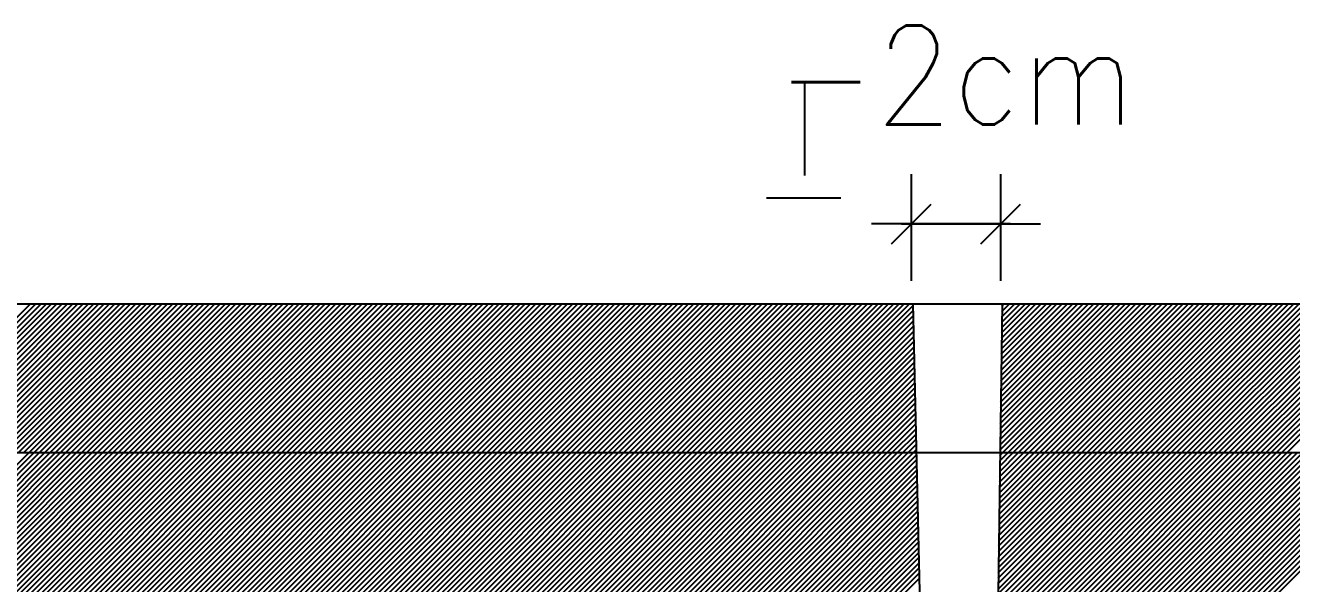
# Model space of a CAD drawing. Extents: x 2 to 26, y 2 to 19.6.
# Drawn here: x 11.574 to 14.126, y 14.373 to 15.498 of the extents above; entities that cross this region are included whole.
import ezdxf
from ezdxf.enums import TextEntityAlignment as Align

# ---------------------------------------------------------------- set-up
doc = ezdxf.new("R2010")
doc.units = 0
doc.header["$MEASUREMENT"] = 0
doc.layers.get('0').update_dxf_attribs({"linetype": 'CONTINUOUS'})
doc.layers.get('DEFPOINTS').update_dxf_attribs({"linetype": 'CONTINUOUS'})
doc.layers.add('COTAS', color=7, linetype='CONTINUOUS')
doc.styles.add('COTAS', font='romans', dxfattribs={"width": 0.9})
doc.dimstyles.get("Standard").update_dxf_attribs({"dimtxt": 0.18, "dimasz": 0.18, "dimexe": 0.18, "dimexo": 0.0625, "dimgap": 0.09, "dimtad": 0, "dimtih": 1, "dimtoh": 1, "dimzin": 0, "dimtxsty": 'COTAS', "dimcen": 0.09, "dimazin": 3, "dimtfac": 1, "dimtofl": 0, "dimtmove": 0, "dimatfit": 3, "dimtolj": 1, "dimtzin": 4})

# ---------------------------------------------------------------- blocks, each defined once
blk = doc.blocks.new('*D11')
at = {"color": 0, "linetype": 'BYBLOCK'}
for p, q in [((13.3598, 14.9827), (13.3598, 15.1975)), ((13.5398, 14.9827), (13.5398, 15.1975)), ((13.3198, 15.0575), (13.3998, 15.1375)), ((13.4998, 15.0575), (13.5798, 15.1375)), ((13.5598, 15.0975), (13.2798, 15.0975)), ((13.3398, 15.0975), (13.6198, 15.0975))]:
    blk.add_line(p, q, dxfattribs=at)
at = {"layer": 'DEFPOINTS', "color": 0, "linetype": 'BYBLOCK'}
for p in [(13.5398, 15.0975), (13.3598, 14.6827), (13.5398, 14.6827)]:
    blk.add_point(p, dxfattribs=at)
at = {"color": 0, "linetype": 'BYBLOCK', "style": 'COTAS', "width": 0.9}
blk.add_text('-2cm', height=0.2, dxfattribs=at).set_placement((13.4498, 15.2975), align=Align.CENTER)
blk = doc.blocks.new('*X14')
at = {"color": 0}
for p, q in [((11.2849, 14.6366), (11.5849, 14.9366)), ((11.2955, 14.6366), (11.5955, 14.9366)), ((11.3061, 14.6366), (11.6061, 14.9366)), ((11.3167, 14.6366), (11.6167, 14.9366)), ((11.3273, 14.6366), (11.6273, 14.9366)), ((11.338, 14.6366), (11.638, 14.9366)), ((11.3486, 14.6366), (11.6486, 14.9366)), ((11.3592, 14.6366), (11.6592, 14.9366)), ((11.3698, 14.6366), (11.6698, 14.9366)), ((11.3804, 14.6366), (11.6804, 14.9366)), ((11.391, 14.6366), (11.691, 14.9366)), ((11.4016, 14.6366), (11.7016, 14.9366)), ((11.4122, 14.6366), (11.7122, 14.9366)), ((11.4228, 14.6366), (11.7228, 14.9366)), ((11.4334, 14.6366), (11.7334, 14.9366)), ((11.444, 14.6366), (11.744, 14.9366)), ((11.4546, 14.6366), (11.7546, 14.9366)), ((11.4652, 14.6366), (11.7652, 14.9366)), ((11.4758, 14.6366), (11.7758, 14.9366)), ((11.4864, 14.6366), (11.7864, 14.9366)), ((11.497, 14.6366), (11.797, 14.9366)), ((11.5077, 14.6366), (11.8077, 14.9366)), ((11.5183, 14.6366), (11.8183, 14.9366)), ((11.5289, 14.6366), (11.8289, 14.9366)), ((11.5395, 14.6366), (11.8395, 14.9366)), ((11.5501, 14.6366), (11.8501, 14.9366)), ((11.5607, 14.6366), (11.8607, 14.9366)), ((11.5713, 14.6366), (11.8713, 14.9366)), ((11.5819, 14.6366), (11.8819, 14.9366)), ((11.5925, 14.6366), (11.8925, 14.9366)), ((11.6031, 14.6366), (11.9031, 14.9366)), ((11.6137, 14.6366), (11.9137, 14.9366)), ((11.6243, 14.6366), (11.9243, 14.9366)), ((11.6349, 14.6366), (11.9349, 14.9366)), ((11.6455, 14.6366), (11.9455, 14.9366)), ((11.6561, 14.6366), (11.9561, 14.9366)), ((11.6668, 14.6366), (11.9668, 14.9366)), ((11.6774, 14.6366), (11.9774, 14.9366)), ((11.688, 14.6366), (11.988, 14.9366)), ((11.6986, 14.6366), (11.9986, 14.9366)), ((11.7092, 14.6366), (12.0092, 14.9366)), ((11.7198, 14.6366), (12.0198, 14.9366)), ((11.7304, 14.6366), (12.0304, 14.9366)), ((11.741, 14.6366), (12.041, 14.9366)), ((11.7516, 14.6366), (12.0516, 14.9366)), ((11.7622, 14.6366), (12.0622, 14.9366)), ((11.7728, 14.6366), (12.0728, 14.9366)), ((11.7834, 14.6366), (12.0834, 14.9366)), ((11.794, 14.6366), (12.094, 14.9366)), ((11.8046, 14.6366), (12.1046, 14.9366)), ((11.8152, 14.6366), (12.1152, 14.9366)), ((11.8259, 14.6366), (12.1259, 14.9366)), ((11.8365, 14.6366), (12.1365, 14.9366)), ((11.8471, 14.6366), (12.1471, 14.9366)), ((11.8577, 14.6366), (12.1577, 14.9366)), ((11.8683, 14.6366), (12.1683, 14.9366)), ((11.8789, 14.6366), (12.1789, 14.9366)), ((11.8895, 14.6366), (12.1895, 14.9366)), ((11.9001, 14.6366), (12.2001, 14.9366)), ((11.9107, 14.6366), (12.2107, 14.9366)), ((11.9213, 14.6366), (12.2213, 14.9366)), ((11.9319, 14.6366), (12.2319, 14.9366)), ((11.9425, 14.6366), (12.2425, 14.9366)), ((11.9531, 14.6366), (12.2531, 14.9366)), ((11.9637, 14.6366), (12.2637, 14.9366)), ((11.9743, 14.6366), (12.2743, 14.9366)), ((11.985, 14.6366), (12.285, 14.9366)), ((11.9956, 14.6366), (12.2956, 14.9366)), ((12.0062, 14.6366), (12.3062, 14.9366)), ((12.0168, 14.6366), (12.3168, 14.9366)), ((12.0274, 14.6366), (12.3274, 14.9366)), ((12.038, 14.6366), (12.338, 14.9366)), ((12.0486, 14.6366), (12.3486, 14.9366)), ((12.0592, 14.6366), (12.3592, 14.9366)), ((12.0698, 14.6366), (12.3698, 14.9366)), ((12.0804, 14.6366), (12.3804, 14.9366)), ((12.091, 14.6366), (12.391, 14.9366)), ((12.1016, 14.6366), (12.4016, 14.9366)), ((12.1122, 14.6366), (12.4122, 14.9366)), ((12.1228, 14.6366), (12.4228, 14.9366)), ((12.1334, 14.6366), (12.4334, 14.9366)), ((12.1441, 14.6366), (12.4441, 14.9366)), ((12.1547, 14.6366), (12.4547, 14.9366)), ((12.1653, 14.6366), (12.4653, 14.9366)), ((12.1759, 14.6366), (12.4759, 14.9366)), ((12.1865, 14.6366), (12.4865, 14.9366)), ((12.1971, 14.6366), (12.4971, 14.9366)), ((12.2077, 14.6366), (12.5077, 14.9366)), ((12.2183, 14.6366), (12.5183, 14.9366)), ((12.2289, 14.6366), (12.5289, 14.9366)), ((12.2395, 14.6366), (12.5395, 14.9366)), ((12.2501, 14.6366), (12.5501, 14.9366)), ((12.2607, 14.6366), (12.5607, 14.9366)), ((12.2713, 14.6366), (12.5713, 14.9366)), ((12.2819, 14.6366), (12.5819, 14.9366)), ((12.2925, 14.6366), (12.5925, 14.9366)), ((12.3032, 14.6366), (12.6032, 14.9366)), ((12.3138, 14.6366), (12.6138, 14.9366)), ((12.3244, 14.6366), (12.6244, 14.9366)), ((12.335, 14.6366), (12.635, 14.9366)), ((12.3456, 14.6366), (12.6456, 14.9366)), ((12.3562, 14.6366), (12.6562, 14.9366)), ((12.3668, 14.6366), (12.6668, 14.9366)), ((12.3774, 14.6366), (12.6774, 14.9366)), ((12.388, 14.6366), (12.688, 14.9366)), ((12.3986, 14.6366), (12.6986, 14.9366)), ((12.4092, 14.6366), (12.7092, 14.9366)), ((12.4198, 14.6366), (12.7198, 14.9366)), ((12.4304, 14.6366), (12.7304, 14.9366)), ((12.441, 14.6366), (12.741, 14.9366)), ((12.4516, 14.6366), (12.7516, 14.9366)), ((12.4623, 14.6366), (12.7623, 14.9366)), ((12.4729, 14.6366), (12.7729, 14.9366)), ((12.4835, 14.6366), (12.7835, 14.9366)), ((12.4941, 14.6366), (12.7941, 14.9366)), ((12.5047, 14.6366), (12.8047, 14.9366)), ((12.5153, 14.6366), (12.8153, 14.9366)), ((12.5259, 14.6366), (12.8259, 14.9366)), ((12.5365, 14.6366), (12.8365, 14.9366)), ((12.5471, 14.6366), (12.8471, 14.9366)), ((12.5577, 14.6366), (12.8577, 14.9366)), ((12.5683, 14.6366), (12.8683, 14.9366)), ((12.5789, 14.6366), (12.8789, 14.9366)), ((12.5895, 14.6366), (12.8895, 14.9366)), ((12.6001, 14.6366), (12.9001, 14.9366)), ((12.6107, 14.6366), (12.9107, 14.9366)), ((12.6213, 14.6366), (12.9213, 14.9366)), ((12.632, 14.6366), (12.932, 14.9366)), ((12.6426, 14.6366), (12.9426, 14.9366)), ((12.6532, 14.6366), (12.9532, 14.9366)), ((12.6638, 14.6366), (12.9638, 14.9366)), ((12.6744, 14.6366), (12.9744, 14.9366)), ((12.685, 14.6366), (12.985, 14.9366)), ((12.6956, 14.6366), (12.9956, 14.9366)), ((12.7062, 14.6366), (13.0062, 14.9366)), ((12.7168, 14.6366), (13.0168, 14.9366)), ((12.7274, 14.6366), (13.0274, 14.9366)), ((12.738, 14.6366), (13.038, 14.9366)), ((12.7486, 14.6366), (13.0486, 14.9366)), ((12.7592, 14.6366), (13.0592, 14.9366)), ((12.7698, 14.6366), (13.0698, 14.9366)), ((12.7804, 14.6366), (13.0804, 14.9366)), ((12.7911, 14.6366), (13.0911, 14.9366)), ((12.8017, 14.6366), (13.1017, 14.9366)), ((12.8123, 14.6366), (13.1123, 14.9366)), ((12.8229, 14.6366), (13.1229, 14.9366)), ((12.8335, 14.6366), (13.1335, 14.9366)), ((12.8441, 14.6366), (13.1441, 14.9366)), ((12.8547, 14.6366), (13.1547, 14.9366)), ((12.8653, 14.6366), (13.1653, 14.9366)), ((12.8759, 14.6366), (13.1759, 14.9366)), ((12.8865, 14.6366), (13.1865, 14.9366)), ((12.8971, 14.6366), (13.1971, 14.9366)), ((12.9077, 14.6366), (13.2077, 14.9366)), ((12.9183, 14.6366), (13.2183, 14.9366)), ((12.9289, 14.6366), (13.2289, 14.9366)), ((12.9395, 14.6366), (13.2395, 14.9366)), ((12.9502, 14.6366), (13.2502, 14.9366)), ((12.9608, 14.6366), (13.2608, 14.9366)), ((12.9714, 14.6366), (13.2714, 14.9366)), ((12.982, 14.6366), (13.282, 14.9366)), ((12.9926, 14.6366), (13.2926, 14.9366)), ((13.0032, 14.6366), (13.3032, 14.9366)), ((13.0138, 14.6366), (13.3138, 14.9366)), ((13.0244, 14.6366), (13.3244, 14.9366)), ((13.035, 14.6366), (13.335, 14.9366)), ((13.0456, 14.6366), (13.3456, 14.9366)), ((13.0562, 14.6366), (13.3562, 14.9366)), ((13.0668, 14.6366), (13.3626, 14.9323)), ((13.5384, 14.6415), (13.8335, 14.9366)), ((13.5385, 14.6522), (13.8229, 14.9366)), ((13.5387, 14.663), (13.8123, 14.9366)), ((13.5388, 14.6737), (13.8017, 14.9366)), ((13.539, 14.6845), (13.7911, 14.9366)), ((13.5391, 14.6953), (13.7805, 14.9366)), ((13.5393, 14.706), (13.7699, 14.9366)), ((13.5394, 14.7168), (13.7593, 14.9366)), ((13.5396, 14.7275), (13.7487, 14.9366)), ((13.5397, 14.7383), (13.7381, 14.9366)), ((13.5399, 14.749), (13.7275, 14.9366)), ((13.54, 14.7598), (13.7168, 14.9366)), ((13.5402, 14.7705), (13.7062, 14.9366)), ((13.5403, 14.7813), (13.6956, 14.9366)), ((13.5405, 14.792), (13.685, 14.9366)), ((13.5406, 14.8028), (13.6744, 14.9366)), ((13.5408, 14.8136), (13.6638, 14.9366)), ((13.5409, 14.8243), (13.6532, 14.9366)), ((13.5411, 14.8351), (13.6426, 14.9366)), ((13.5412, 14.8458), (13.632, 14.9366)), ((13.5414, 14.8566), (13.6214, 14.9366)), ((13.5415, 14.8673), (13.6108, 14.9366)), ((13.5417, 14.8781), (13.6002, 14.9366)), ((13.5418, 14.8888), (13.5896, 14.9366)), ((13.542, 14.8996), (13.579, 14.9366)), ((13.5421, 14.9104), (13.5684, 14.9366)), ((13.5422, 14.9211), (13.5577, 14.9366)), ((13.5424, 14.9319), (13.5471, 14.9366)), ((13.5441, 14.6366), (13.8441, 14.9366)), ((13.5547, 14.6366), (13.8547, 14.9366)), ((13.5653, 14.6366), (13.8653, 14.9366)), ((13.5759, 14.6366), (13.8759, 14.9366)), ((13.5866, 14.6366), (13.8866, 14.9366)), ((13.5972, 14.6366), (13.8972, 14.9366)), ((13.6078, 14.6366), (13.9078, 14.9366)), ((13.6184, 14.6366), (13.9184, 14.9366)), ((13.629, 14.6366), (13.929, 14.9366)), ((13.6396, 14.6366), (13.9396, 14.9366)), ((13.6502, 14.6366), (13.9502, 14.9366)), ((13.6608, 14.6366), (13.9608, 14.9366)), ((13.6714, 14.6366), (13.9714, 14.9366)), ((13.682, 14.6366), (13.982, 14.9366)), ((13.6926, 14.6366), (13.9926, 14.9366)), ((13.7032, 14.6366), (14.0032, 14.9366)), ((13.7138, 14.6366), (14.0138, 14.9366)), ((13.7244, 14.6366), (14.0244, 14.9366)), ((13.735, 14.6366), (14.035, 14.9366)), ((13.7456, 14.6366), (14.0456, 14.9366)), ((13.7563, 14.6366), (14.0563, 14.9366)), ((13.7669, 14.6366), (14.0669, 14.9366)), ((13.7775, 14.6366), (14.0775, 14.9366)), ((13.7881, 14.6366), (14.0881, 14.9366)), ((13.7987, 14.6366), (14.0987, 14.9366)), ((13.8093, 14.6366), (14.1093, 14.9366)), ((13.8199, 14.6366), (14.1199, 14.9366)), ((13.8305, 14.6366), (14.1305, 14.9366)), ((13.8411, 14.6366), (14.1411, 14.9366)), ((13.8517, 14.6366), (14.1517, 14.9366)), ((13.8623, 14.6366), (14.1623, 14.9366)), ((13.8729, 14.6366), (14.1729, 14.9366)), ((13.8835, 14.6366), (14.1835, 14.9366)), ((13.8941, 14.6366), (14.1941, 14.9366)), ((13.9047, 14.6366), (14.2047, 14.9366)), ((13.9154, 14.6366), (14.2154, 14.9366)), ((13.926, 14.6366), (14.226, 14.9366)), ((13.9366, 14.6366), (14.2366, 14.9366)), ((13.9472, 14.6366), (14.2472, 14.9366)), ((13.9578, 14.6366), (14.2578, 14.9366)), ((13.9684, 14.6366), (14.2684, 14.9366)), ((13.979, 14.6366), (14.279, 14.9366)), ((13.9896, 14.6366), (14.2896, 14.9366)), ((14.0002, 14.6366), (14.3002, 14.9366)), ((14.0108, 14.6366), (14.3108, 14.9366)), ((14.0214, 14.6366), (14.3214, 14.9366)), ((14.032, 14.6366), (14.332, 14.9366)), ((14.0426, 14.6366), (14.3426, 14.9366)), ((14.0532, 14.6366), (14.3532, 14.9366)), ((14.0638, 14.6366), (14.3638, 14.9366)), ((14.0745, 14.6366), (14.3745, 14.9366)), ((14.0851, 14.6366), (14.3851, 14.9366)), ((14.0957, 14.6366), (14.3957, 14.9366)), ((14.1063, 14.6366), (14.4063, 14.9366)), ((14.1169, 14.6366), (14.4169, 14.9366)), ((13.0774, 14.6366), (13.3628, 14.922)), ((13.088, 14.6366), (13.363, 14.9116)), ((13.0986, 14.6366), (13.3633, 14.9012)), ((13.1093, 14.6366), (13.3635, 14.8909)), ((13.1199, 14.6366), (13.3638, 14.8805)), ((13.1305, 14.6366), (13.364, 14.8701)), ((13.1411, 14.6366), (13.3642, 14.8598)), ((13.1517, 14.6366), (13.3645, 14.8494)), ((13.1623, 14.6366), (13.3647, 14.839)), ((13.1729, 14.6366), (13.365, 14.8287)), ((13.1835, 14.6366), (13.3652, 14.8183)), ((13.1941, 14.6366), (13.3654, 14.8079)), ((13.2047, 14.6366), (13.3657, 14.7976)), ((13.2153, 14.6366), (13.3659, 14.7872)), ((13.2259, 14.6366), (13.3662, 14.7768)), ((13.2365, 14.6366), (13.3664, 14.7665)), ((13.2471, 14.6366), (13.3666, 14.7561)), ((13.2577, 14.6366), (13.3669, 14.7457)), ((13.2684, 14.6366), (13.3671, 14.7354)), ((13.279, 14.6366), (13.3674, 14.725)), ((13.2896, 14.6366), (13.3676, 14.7146)), ((13.3002, 14.6366), (13.3678, 14.7043)), ((13.3108, 14.6366), (13.3681, 14.6939)), ((13.3214, 14.6366), (13.3683, 14.6835)), ((13.332, 14.6366), (13.3686, 14.6732)), ((13.3426, 14.6366), (13.3688, 14.6628)), ((13.3532, 14.6366), (13.3691, 14.6525)), ((13.3638, 14.6366), (13.3693, 14.6421))]:
    blk.add_line(p, q, dxfattribs=at)
blk = doc.blocks.new('*X15')
at = {"color": 0}
for p, q in [((10.9819, 14.0366), (11.5819, 14.6366)), ((10.9925, 14.0366), (11.5925, 14.6366)), ((11.0031, 14.0366), (11.6031, 14.6366)), ((11.0137, 14.0366), (11.6137, 14.6366)), ((11.0243, 14.0366), (11.6243, 14.6366)), ((11.0349, 14.0366), (11.6349, 14.6366)), ((11.0455, 14.0366), (11.6455, 14.6366)), ((11.0561, 14.0366), (11.6561, 14.6366)), ((11.0668, 14.0366), (11.6668, 14.6366)), ((11.0774, 14.0366), (11.6774, 14.6366)), ((11.088, 14.0366), (11.688, 14.6366)), ((11.0986, 14.0366), (11.6986, 14.6366)), ((11.1092, 14.0366), (11.7092, 14.6366)), ((11.1198, 14.0366), (11.7198, 14.6366)), ((11.1304, 14.0366), (11.7304, 14.6366)), ((11.141, 14.0366), (11.741, 14.6366)), ((11.1516, 14.0366), (11.7516, 14.6366)), ((11.1622, 14.0366), (11.7622, 14.6366)), ((11.1728, 14.0366), (11.7728, 14.6366)), ((11.1834, 14.0366), (11.7834, 14.6366)), ((11.194, 14.0366), (11.794, 14.6366)), ((11.2046, 14.0366), (11.8046, 14.6366)), ((11.2152, 14.0366), (11.8152, 14.6366)), ((11.2259, 14.0366), (11.8259, 14.6366)), ((11.2365, 14.0366), (11.8365, 14.6366)), ((11.2471, 14.0366), (11.8471, 14.6366)), ((11.2577, 14.0366), (11.8577, 14.6366)), ((11.2683, 14.0366), (11.8683, 14.6366)), ((11.2789, 14.0366), (11.8789, 14.6366)), ((11.2895, 14.0366), (11.8895, 14.6366)), ((11.3001, 14.0366), (11.9001, 14.6366)), ((11.3107, 14.0366), (11.9107, 14.6366)), ((11.3213, 14.0366), (11.9213, 14.6366)), ((11.3319, 14.0366), (11.9319, 14.6366)), ((11.3425, 14.0366), (11.9425, 14.6366)), ((11.3531, 14.0366), (11.9531, 14.6366)), ((11.3637, 14.0366), (11.9637, 14.6366)), ((11.3743, 14.0366), (11.9743, 14.6366)), ((11.385, 14.0366), (11.985, 14.6366)), ((11.3956, 14.0366), (11.9956, 14.6366)), ((11.4062, 14.0366), (12.0062, 14.6366)), ((11.4168, 14.0366), (12.0168, 14.6366)), ((11.4274, 14.0366), (12.0274, 14.6366)), ((11.438, 14.0366), (12.038, 14.6366)), ((11.4486, 14.0366), (12.0486, 14.6366)), ((11.4592, 14.0366), (12.0592, 14.6366)), ((11.4698, 14.0366), (12.0698, 14.6366)), ((11.4804, 14.0366), (12.0804, 14.6366)), ((11.491, 14.0366), (12.091, 14.6366)), ((11.5016, 14.0366), (12.1016, 14.6366)), ((11.5122, 14.0366), (12.1122, 14.6366)), ((11.5228, 14.0366), (12.1228, 14.6366)), ((11.5334, 14.0366), (12.1334, 14.6366)), ((11.5441, 14.0366), (12.1441, 14.6366)), ((11.5547, 14.0366), (12.1547, 14.6366)), ((11.5653, 14.0366), (12.1653, 14.6366)), ((11.5759, 14.0366), (12.1759, 14.6366)), ((11.5865, 14.0366), (12.1865, 14.6366)), ((11.5971, 14.0366), (12.1971, 14.6366)), ((11.6077, 14.0366), (12.2077, 14.6366)), ((11.6183, 14.0366), (12.2183, 14.6366)), ((11.6289, 14.0366), (12.2289, 14.6366)), ((11.6395, 14.0366), (12.2395, 14.6366)), ((11.6501, 14.0366), (12.2501, 14.6366)), ((11.6607, 14.0366), (12.2607, 14.6366)), ((11.6713, 14.0366), (12.2713, 14.6366)), ((11.6819, 14.0366), (12.2819, 14.6366)), ((11.6925, 14.0366), (12.2925, 14.6366)), ((11.7032, 14.0366), (12.3032, 14.6366)), ((11.7138, 14.0366), (12.3138, 14.6366)), ((11.7244, 14.0366), (12.3244, 14.6366)), ((11.735, 14.0366), (12.335, 14.6366)), ((11.7456, 14.0366), (12.3456, 14.6366)), ((11.7562, 14.0366), (12.3562, 14.6366)), ((11.7668, 14.0366), (12.3668, 14.6366)), ((11.7774, 14.0366), (12.3774, 14.6366)), ((11.788, 14.0366), (12.388, 14.6366)), ((11.7986, 14.0366), (12.3986, 14.6366)), ((11.8092, 14.0366), (12.4092, 14.6366)), ((11.8198, 14.0366), (12.4198, 14.6366)), ((11.8304, 14.0366), (12.4304, 14.6366)), ((11.841, 14.0366), (12.441, 14.6366)), ((11.8516, 14.0366), (12.4516, 14.6366)), ((11.8623, 14.0366), (12.4623, 14.6366)), ((11.8729, 14.0366), (12.4729, 14.6366)), ((11.8835, 14.0366), (12.4835, 14.6366)), ((11.8941, 14.0366), (12.4941, 14.6366)), ((11.9047, 14.0366), (12.5047, 14.6366)), ((11.9153, 14.0366), (12.5153, 14.6366)), ((11.9259, 14.0366), (12.5259, 14.6366)), ((11.9365, 14.0366), (12.5365, 14.6366)), ((11.9471, 14.0366), (12.5471, 14.6366)), ((11.9577, 14.0366), (12.5577, 14.6366)), ((11.9683, 14.0366), (12.5683, 14.6366)), ((11.9789, 14.0366), (12.5789, 14.6366)), ((11.9895, 14.0366), (12.5895, 14.6366)), ((12.0001, 14.0366), (12.6001, 14.6366)), ((12.0107, 14.0366), (12.6107, 14.6366)), ((12.0213, 14.0366), (12.6213, 14.6366)), ((12.032, 14.0366), (12.632, 14.6366)), ((12.0426, 14.0366), (12.6426, 14.6366)), ((12.0532, 14.0366), (12.6532, 14.6366)), ((12.0638, 14.0366), (12.6638, 14.6366)), ((12.0744, 14.0366), (12.6744, 14.6366)), ((12.085, 14.0366), (12.685, 14.6366)), ((12.0956, 14.0366), (12.6956, 14.6366)), ((12.1062, 14.0366), (12.7062, 14.6366)), ((12.1168, 14.0366), (12.7168, 14.6366)), ((12.1274, 14.0366), (12.7274, 14.6366)), ((12.138, 14.0366), (12.738, 14.6366)), ((12.1486, 14.0366), (12.7486, 14.6366)), ((12.1592, 14.0366), (12.7592, 14.6366)), ((12.1698, 14.0366), (12.7698, 14.6366)), ((12.1804, 14.0366), (12.7804, 14.6366)), ((12.1911, 14.0366), (12.7911, 14.6366)), ((12.2017, 14.0366), (12.8017, 14.6366)), ((12.2123, 14.0366), (12.8123, 14.6366)), ((12.2229, 14.0366), (12.8229, 14.6366)), ((12.2335, 14.0366), (12.8335, 14.6366)), ((12.2441, 14.0366), (12.8441, 14.6366)), ((12.2547, 14.0366), (12.8547, 14.6366)), ((12.2653, 14.0366), (12.8653, 14.6366)), ((12.2759, 14.0366), (12.8759, 14.6366)), ((12.2865, 14.0366), (12.8865, 14.6366)), ((12.2971, 14.0366), (12.8971, 14.6366)), ((12.3077, 14.0366), (12.9077, 14.6366)), ((12.3183, 14.0366), (12.9183, 14.6366)), ((12.3289, 14.0366), (12.9289, 14.6366)), ((12.3395, 14.0366), (12.9395, 14.6366)), ((12.3502, 14.0366), (12.9502, 14.6366)), ((12.3608, 14.0366), (12.9608, 14.6366)), ((12.3714, 14.0366), (12.9714, 14.6366)), ((12.382, 14.0366), (12.982, 14.6366)), ((12.3926, 14.0366), (12.9926, 14.6366)), ((12.4032, 14.0366), (13.0032, 14.6366)), ((12.4138, 14.0366), (13.0138, 14.6366)), ((12.4244, 14.0366), (13.0244, 14.6366)), ((12.435, 14.0366), (13.035, 14.6366)), ((12.4456, 14.0366), (13.0456, 14.6366)), ((12.4562, 14.0366), (13.0562, 14.6366)), ((12.4668, 14.0366), (13.0668, 14.6366)), ((12.4774, 14.0366), (13.0774, 14.6366)), ((12.488, 14.0366), (13.088, 14.6366)), ((12.4986, 14.0366), (13.0986, 14.6366)), ((12.5093, 14.0366), (13.1093, 14.6366)), ((12.5199, 14.0366), (13.1199, 14.6366)), ((12.5305, 14.0366), (13.1305, 14.6366)), ((12.5411, 14.0366), (13.1411, 14.6366)), ((12.5517, 14.0366), (13.1517, 14.6366)), ((12.5623, 14.0366), (13.1623, 14.6366)), ((12.5729, 14.0366), (13.1729, 14.6366)), ((12.5835, 14.0366), (13.1835, 14.6366)), ((12.5941, 14.0366), (13.1941, 14.6366)), ((12.6047, 14.0366), (13.2047, 14.6366)), ((12.6153, 14.0366), (13.2153, 14.6366)), ((12.6259, 14.0366), (13.2259, 14.6366)), ((12.6365, 14.0366), (13.2365, 14.6366)), ((12.6471, 14.0366), (13.2471, 14.6366)), ((12.6577, 14.0366), (13.2577, 14.6366)), ((12.6684, 14.0366), (13.2684, 14.6366)), ((12.679, 14.0366), (13.279, 14.6366)), ((12.6896, 14.0366), (13.2896, 14.6366)), ((12.7002, 14.0366), (13.3002, 14.6366)), ((12.7108, 14.0366), (13.3108, 14.6366)), ((12.7214, 14.0366), (13.3214, 14.6366)), ((12.732, 14.0366), (13.332, 14.6366)), ((12.7426, 14.0366), (13.3426, 14.6366)), ((12.7532, 14.0366), (13.3532, 14.6366)), ((12.7638, 14.0366), (13.3638, 14.6366)), ((12.7744, 14.0366), (13.3695, 14.6317)), ((13.5301, 14.0392), (14.1275, 14.6366)), ((13.5302, 14.05), (14.1169, 14.6366)), ((13.5304, 14.0607), (14.1063, 14.6366)), ((13.5305, 14.0715), (14.0957, 14.6366)), ((13.5307, 14.0822), (14.0851, 14.6366)), ((13.5308, 14.093), (14.0745, 14.6366)), ((13.531, 14.1037), (14.0638, 14.6366)), ((13.5311, 14.1145), (14.0532, 14.6366)), ((13.5313, 14.1252), (14.0426, 14.6366)), ((13.5314, 14.136), (14.032, 14.6366)), ((13.5316, 14.1467), (14.0214, 14.6366)), ((13.5317, 14.1575), (14.0108, 14.6366)), ((13.5319, 14.1683), (14.0002, 14.6366)), ((13.532, 14.179), (13.9896, 14.6366)), ((13.5322, 14.1898), (13.979, 14.6366)), ((13.5323, 14.2005), (13.9684, 14.6366)), ((13.5325, 14.2113), (13.9578, 14.6366)), ((13.5326, 14.222), (13.9472, 14.6366)), ((13.5328, 14.2328), (13.9366, 14.6366)), ((13.5329, 14.2435), (13.926, 14.6366)), ((13.533, 14.2543), (13.9154, 14.6366)), ((13.5332, 14.2651), (13.9047, 14.6366)), ((13.5333, 14.2758), (13.8941, 14.6366)), ((13.5335, 14.2866), (13.8835, 14.6366)), ((13.5336, 14.2973), (13.8729, 14.6366)), ((13.5338, 14.3081), (13.8623, 14.6366)), ((13.5339, 14.3188), (13.8517, 14.6366)), ((13.5341, 14.3296), (13.8411, 14.6366)), ((13.5342, 14.3403), (13.8305, 14.6366)), ((13.5344, 14.3511), (13.8199, 14.6366)), ((13.5345, 14.3618), (13.8093, 14.6366)), ((13.5347, 14.3726), (13.7987, 14.6366)), ((13.5348, 14.3834), (13.7881, 14.6366)), ((13.535, 14.3941), (13.7775, 14.6366)), ((13.5351, 14.4049), (13.7669, 14.6366)), ((13.5353, 14.4156), (13.7563, 14.6366)), ((13.5354, 14.4264), (13.7456, 14.6366)), ((13.5356, 14.4371), (13.735, 14.6366)), ((13.5357, 14.4479), (13.7244, 14.6366)), ((13.5359, 14.4586), (13.7138, 14.6366)), ((13.536, 14.4694), (13.7032, 14.6366)), ((13.5362, 14.4802), (13.6926, 14.6366)), ((13.5363, 14.4909), (13.682, 14.6366)), ((13.5365, 14.5017), (13.6714, 14.6366)), ((13.5366, 14.5124), (13.6608, 14.6366)), ((13.5368, 14.5232), (13.6502, 14.6366)), ((13.5369, 14.5339), (13.6396, 14.6366)), ((13.5371, 14.5447), (13.629, 14.6366)), ((13.5372, 14.5554), (13.6184, 14.6366)), ((13.5374, 14.5662), (13.6078, 14.6366)), ((13.5375, 14.5769), (13.5972, 14.6366)), ((13.5376, 14.5877), (13.5866, 14.6366)), ((13.5378, 14.5985), (13.5759, 14.6366)), ((13.5379, 14.6092), (13.5653, 14.6366)), ((13.5381, 14.62), (13.5547, 14.6366)), ((13.5381, 14.0366), (14.1381, 14.6366)), ((13.5382, 14.6307), (13.5441, 14.6366)), ((13.5487, 14.0366), (14.1487, 14.6366)), ((13.5593, 14.0366), (14.1593, 14.6366)), ((13.5699, 14.0366), (14.1699, 14.6366)), ((13.5805, 14.0366), (14.1805, 14.6366)), ((13.5911, 14.0366), (14.1911, 14.6366)), ((13.6017, 14.0366), (14.2017, 14.6366)), ((13.6123, 14.0366), (14.2123, 14.6366)), ((13.6229, 14.0366), (14.2229, 14.6366)), ((13.6336, 14.0366), (14.2336, 14.6366)), ((13.6442, 14.0366), (14.2442, 14.6366)), ((13.6548, 14.0366), (14.2548, 14.6366)), ((13.6654, 14.0366), (14.2654, 14.6366)), ((13.676, 14.0366), (14.276, 14.6366)), ((13.6866, 14.0366), (14.2866, 14.6366)), ((13.6972, 14.0366), (14.2972, 14.6366)), ((13.7078, 14.0366), (14.3078, 14.6366)), ((13.7184, 14.0366), (14.3184, 14.6366)), ((13.729, 14.0366), (14.329, 14.6366)), ((13.7396, 14.0366), (14.3396, 14.6366)), ((13.7502, 14.0366), (14.3502, 14.6366)), ((13.7608, 14.0366), (14.3608, 14.6366)), ((13.7714, 14.0366), (14.3714, 14.6366)), ((13.782, 14.0366), (14.382, 14.6366)), ((12.785, 14.0366), (13.3698, 14.6214)), ((12.7956, 14.0366), (13.37, 14.611)), ((12.8062, 14.0366), (13.3703, 14.6006)), ((12.8168, 14.0366), (13.3705, 14.5903)), ((12.8275, 14.0366), (13.3707, 14.5799)), ((12.8381, 14.0366), (13.371, 14.5695)), ((12.8487, 14.0366), (13.3712, 14.5592)), ((12.8593, 14.0366), (13.3715, 14.5488)), ((12.8699, 14.0366), (13.3717, 14.5384)), ((12.8805, 14.0366), (13.3719, 14.5281)), ((12.8911, 14.0366), (13.3722, 14.5177)), ((12.9017, 14.0366), (13.3724, 14.5073)), ((12.9123, 14.0366), (13.3727, 14.497)), ((12.9229, 14.0366), (13.3729, 14.4866)), ((12.9335, 14.0366), (13.3731, 14.4762)), ((12.9441, 14.0366), (13.3734, 14.4659)), ((12.9547, 14.0366), (13.3736, 14.4555)), ((12.9653, 14.0366), (13.3739, 14.4451)), ((12.9759, 14.0366), (13.3741, 14.4348)), ((12.9866, 14.0366), (13.3743, 14.4244)), ((12.9972, 14.0366), (13.3746, 14.414)), ((13.0078, 14.0366), (13.3748, 14.4037)), ((13.0184, 14.0366), (13.3751, 14.3933)), ((13.029, 14.0366), (13.3753, 14.3829))]:
    blk.add_line(p, q, dxfattribs=at)

msp = doc.modelspace()

# ---------------------------------------------------------------- linework, layer by layer
for points in [[(2.1999, 14.9366), (24.0721, 14.9366)], [(13.3625, 14.9366), (13.4753, 10.0702)], [(13.5425, 14.9366), (13.4753, 10.0702)], [(9.8724, 14.6366), (17.0724, 14.6366)]]:
    msp.add_lwpolyline(points)
at = {"layer": 'COTAS'}
for points in [[(13.1445, 15.3797), (13.1445, 15.1948)], [(13.0679, 15.1501), (13.2179, 15.1501)]]:
    msp.add_lwpolyline(points, dxfattribs=at)

# ---------------------------------------------------------------- block references
msp.add_blockref('*X14', (0, 0), dxfattribs=at)
at = {"layer": 'COTAS', "color": 251}
msp.add_blockref('*X15', (0, 0), dxfattribs=at)

# ---------------------------------------------------------------- dimensions: what is measured, and where the dimension line sits
at = {"layer": 'COTAS'}
dim = msp.add_linear_dim(base=(13.5398, 15.0975), p1=(13.3598, 14.6827), p2=(13.5398, 14.6827), text='-2cm', dimstyle='Standard', dxfattribs=at)
dim.commit()
dim.dimension.update_dxf_attribs({"geometry": '*D11', "text_midpoint": (13.4498, 15.2975)})

doc.saveas('drawing.dxf')
